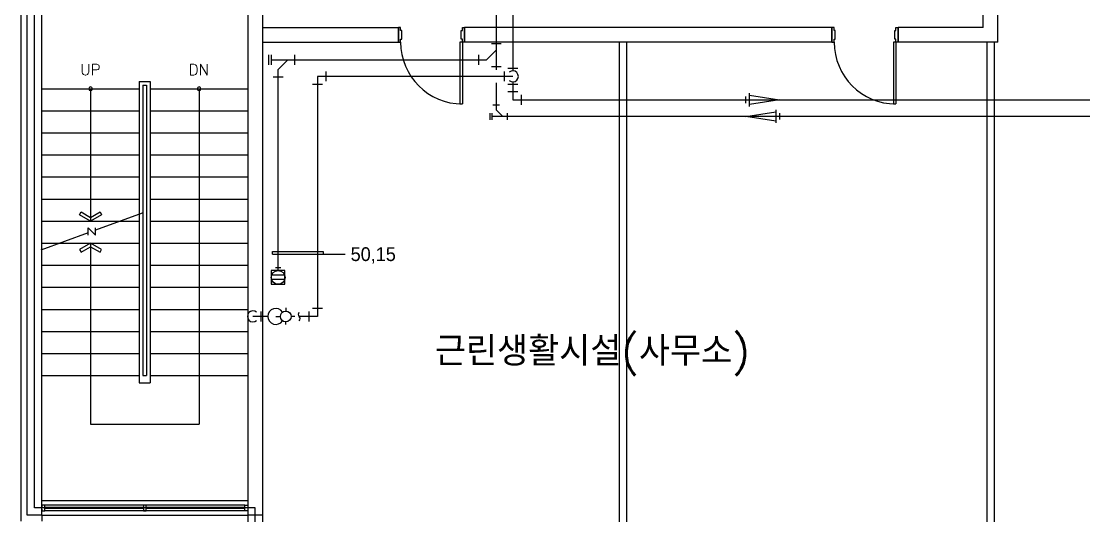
# Model space of a CAD drawing. Header units: millimetres. Extents: x 83956 to 461956, y 36707 to 125807.
# Drawn here: x 222115 to 236562, y 45695 to 52418 of the extents above; entities that cross this region are included whole.
import ezdxf
from ezdxf.enums import TextEntityAlignment as Align

# ---------------------------------------------------------------- set-up
doc = ezdxf.new("R2010")
doc.units = ezdxf.units.MM
doc.header["$LTSCALE"] = 100
doc.header["$MEASUREMENT"] = 0
doc.layers.get('0').update_dxf_attribs({"linetype": 'CONTINUOUS'})
for name, color, linetype in [('ARCH', 9, 'CONTINUOUS'), ('COLD WATER SUPPLY', 3, 'CONTINUOUS'), ('PIPE', 3, 'CONTINUOUS'), ('Q', 7, 'CONTINUOUS')]:
    doc.layers.add(name, color=color, linetype=linetype)
doc.styles.add('GHS', font='romans.shx', dxfattribs={"bigfont": 'ghs.shx'})
doc.styles.add('gr', font='Gulim.ttf')

# ---------------------------------------------------------------- blocks, each defined once
blk = doc.blocks.new('jy_ex_60')
at = {"color": 2}
for p, q in [((-2.36, 0.84), (3.05, 0)), ((3.05, 0), (-2.36, -0.84))]:
    blk.add_line(p, q, dxfattribs=at)
for points in [[(-3.05, -0.58), (-3.05, 0.58)], [(-2.36, -1.2), (-2.36, 1.2)]]:
    blk.add_lwpolyline(points, dxfattribs=at)

msp = doc.modelspace()

# ---------------------------------------------------------------- linework, layer by layer
at = {"color": 1, "linetype": 'Continuous'}
msp.add_lwpolyline([(225896, 48345, 0.36205), (225896, 48405, -0.36205), (225896, 48465)], format="xyb", dxfattribs=at)
at = {"layer": 'ARCH', "linetype": 'ByBlock', "ltscale": 2}
for p, q in [((222115, 45621), (222115, 57581)), ((222295, 45801), (222295, 57401)), ((225295, 45801), (222295, 45801)), ((222395, 45901), (225195, 45901)), ((222435, 45841), (222395, 45841)), ((222395, 45841), (222395, 45816)), ((225155, 45841), (222435, 45841)), ((225155, 45841), (222435, 45841)), ((222435, 45761), (222435, 45841)), ((223775, 45807), (222435, 45807)), ((223815, 45841), (223775, 45841)), ((223775, 45841), (223775, 45761)), ((223815, 45761), (223815, 45841)), ((225155, 45807), (223815, 45807)), ((225155, 45761), (225155, 45841)), ((225155, 45841), (225195, 45841)), ((225195, 45841), (225195, 45816)), ((225295, 44001), (225295, 45801)), ((222395, 45786), (222395, 45761)), ((222395, 45761), (222435, 45761)), ((222395, 45701), (225195, 45701)), ((222395, 45701), (222395, 45621)), ((223775, 45795), (222435, 45795)), ((225155, 45761), (222435, 45761)), ((225155, 45761), (222435, 45761)), ((223775, 45761), (223815, 45761)), ((225155, 45795), (223815, 45795)), ((225195, 45761), (225155, 45761)), ((225195, 45786), (225195, 45761))]:
    msp.add_line(p, q, dxfattribs=at)
at = {"layer": 'ARCH', "ltscale": 2}
for p, q in [((225195, 52915), (225195, 45701)), ((225395, 52915), (225395, 45701))]:
    msp.add_line(p, q, dxfattribs=at)
at = {"layer": 'ARCH'}
for p, q in [((235195, 52334), (235195, 52800)), ((235395, 52134), (235395, 52800)), ((222195, 45701), (222195, 52502)), ((222395, 45701), (222395, 52502)), ((225395, 52334), (227243, 52334)), ((227243, 52134), (227243, 52334)), ((227273, 52334), (227243, 52334)), ((227243, 52334), (227243, 52134)), ((227273, 52294), (227273, 52334)), ((228113, 52294), (228113, 52334)), ((228113, 52334), (228143, 52334)), ((228143, 52134), (228143, 52334)), ((233138, 52334), (228143, 52334)), ((228143, 52334), (228143, 52134)), ((233138, 52134), (233138, 52334)), ((233168, 52334), (233138, 52334)), ((233138, 52334), (233138, 52134)), ((233168, 52294), (233168, 52334)), ((234008, 52294), (234008, 52334)), ((234008, 52334), (234038, 52334)), ((235195, 52334), (234038, 52334)), ((234038, 52134), (234038, 52334)), ((234038, 52334), (234038, 52134)), ((227288, 52294), (227273, 52294)), ((227273, 52134), (227273, 52174)), ((227273, 52174), (227288, 52174)), ((227288, 52174), (227288, 52294)), ((228098, 52174), (228098, 52294)), ((228098, 52294), (228113, 52294)), ((228113, 52174), (228098, 52174)), ((228113, 52134), (228113, 52174)), ((233183, 52294), (233168, 52294)), ((233168, 52134), (233168, 52174)), ((233168, 52174), (233183, 52174)), ((233183, 52174), (233183, 52294)), ((233993, 52174), (233993, 52294)), ((233993, 52294), (234008, 52294)), ((234008, 52174), (233993, 52174)), ((234008, 52134), (234008, 52174)), ((225395, 52134), (227243, 52134)), ((227243, 52134), (227273, 52134)), ((228113, 52134), (228078, 52134)), ((228078, 52134), (228078, 51294)), ((228113, 52134), (228113, 51294)), ((228143, 52134), (228113, 52134)), ((233138, 52134), (228143, 52134)), ((230245, 52134), (230245, 44601)), ((230345, 52134), (230345, 44601)), ((233138, 52134), (233168, 52134)), ((234008, 52134), (233973, 52134)), ((233973, 52134), (233973, 51294)), ((234008, 52134), (234008, 51294)), ((234038, 52134), (234008, 52134)), ((235395, 52134), (234038, 52134)), ((235245, 52134), (235245, 44601)), ((235345, 52134), (235345, 44601)), ((223720, 51601), (223720, 47501)), ((223720, 51601), (223870, 51601)), ((223870, 51601), (223870, 47501)), ((222395, 51501), (223720, 51501)), ((223058, 51501), (223058, 49701)), ((223770, 51551), (223820, 51551)), ((223770, 51551), (223770, 47601)), ((223820, 51551), (223820, 47601)), ((223870, 51501), (225195, 51501)), ((224533, 51501), (224533, 46940)), ((228078, 51294), (228113, 51294)), ((233973, 51294), (234008, 51294)), ((222395, 51201), (223720, 51201)), ((223870, 51201), (225195, 51201)), ((222395, 50901), (223720, 50901)), ((223870, 50901), (225195, 50901)), ((222395, 50601), (223720, 50601)), ((223870, 50601), (225195, 50601)), ((222395, 50301), (223720, 50301)), ((223870, 50301), (225195, 50301)), ((222395, 50001), (223720, 50001)), ((223870, 50001), (225195, 50001)), ((222395, 49701), (223720, 49701)), ((222908, 49788), (222929, 49825)), ((223058, 49701), (222908, 49788)), ((222929, 49825), (223058, 49751)), ((223058, 49751), (223186, 49825)), ((223208, 49788), (223058, 49701)), ((223760, 49810), (223124, 49578)), ((223186, 49825), (223208, 49788)), ((223870, 49701), (225195, 49701)), ((223024, 49509), (223024, 49609)), ((223024, 49609), (223124, 49509)), ((223124, 49509), (223124, 49609)), ((223024, 49542), (222382, 49308)), ((222395, 49401), (223720, 49401)), ((223058, 49401), (222908, 49315)), ((222908, 49315), (222929, 49278)), ((222929, 49278), (223058, 49352)), ((223058, 49401), (223058, 46940)), ((223208, 49315), (223058, 49401)), ((223058, 49352), (223186, 49278)), ((223186, 49278), (223208, 49315)), ((223870, 49401), (225195, 49401)), ((222395, 49101), (223720, 49101)), ((223870, 49101), (225195, 49101)), ((222395, 48801), (223720, 48801)), ((223870, 48801), (225195, 48801)), ((222395, 48501), (223720, 48501)), ((223870, 48501), (225195, 48501)), ((222395, 48201), (223720, 48201)), ((223870, 48201), (225195, 48201)), ((222395, 47901), (223720, 47901)), ((223870, 47901), (225195, 47901)), ((222395, 47601), (223720, 47601)), ((223770, 47601), (223820, 47601)), ((223870, 47601), (225195, 47601)), ((223720, 47501), (223870, 47501)), ((223058, 46940), (224533, 46940)), ((222395, 45701), (222195, 45701)), ((225195, 45701), (225195, 43901)), ((225395, 45701), (225195, 45701)), ((225395, 45701), (225395, 44101))]:
    msp.add_line(p, q, dxfattribs=at)
for centre in [(228113, 52134), (234008, 52134)]:
    msp.add_arc(centre, 840, 180, 270, dxfattribs=at)
at = {"layer": 'ARCH', "ltscale": 2}
for centre, start, end in [((223058, 51501), 90, 270), ((223058, 51501), 270, 90), ((224533, 51501), 90, 270), ((224533, 51501), 270, 90)]:
    msp.add_arc(centre, 25, start, end, dxfattribs=at)
at = {"layer": 'COLD WATER SUPPLY', "color": 3}
msp.add_line((226144, 48405), (225896, 48405), dxfattribs=at)
at = {"layer": 'PIPE', "color": 4, "ltscale": 2}
for p, q in [((228574, 53615), (228574, 51759)), ((228442, 51894), (228574, 52027)), ((225515, 51894), (228442, 51894)), ((225608, 51761), (225740, 51894)), ((225608, 49030), (225608, 51761)), ((228574, 51579), (228574, 51213)), ((228574, 51213), (228663, 51125)), ((243093, 51125), (228513, 51125))]:
    msp.add_line(p, q, dxfattribs=at)
at = {"layer": 'PIPE', "ltscale": 2}
for p, q in [((228799, 53615), (228799, 51744)), ((226144, 51669), (226144, 48405)), ((228799, 51669), (226144, 51669)), ((228799, 51594), (228799, 51350)), ((228799, 51350), (237208, 51350))]:
    msp.add_line(p, q, dxfattribs=at)
at = {"layer": 'PIPE', "color": 2, "ltscale": 2}
for p, q in [((228507, 52117), (228642, 52117)), ((225475, 51962), (225475, 51827)), ((225515, 51962), (225515, 51827)), ((225830, 51962), (225830, 51827)), ((228337, 51827), (228337, 51962)), ((226257, 51737), (226257, 51602)), ((228507, 51802), (228642, 51802)), ((228687, 51602), (228687, 51737)), ((228732, 51782), (228867, 51782)), ((225675, 51656), (225540, 51656)), ((226212, 51557), (226077, 51557)), ((228867, 51557), (228732, 51557)), ((228732, 51463), (228867, 51463)), ((228912, 51418), (228912, 51283)), ((228486, 51170), (228486, 51080)), ((228513, 51170), (228513, 51080)), ((228529, 51283), (228619, 51283)), ((228723, 51170), (228723, 51080)), ((225645, 49068), (225570, 49068)), ((225696, 48968), (225519, 48968)), ((225696, 48905), (225519, 48905)), ((226032, 48337), (226032, 48472)), ((226077, 48517), (226212, 48517))]:
    msp.add_line(p, q, dxfattribs=at)
at = {"layer": 'PIPE', "color": 1, "ltscale": 2}
msp.add_line((225533, 49252), (226519, 49252), dxfattribs=at)
at = {"layer": 'PIPE'}
msp.add_line((225469, 48405), (225265, 48405), dxfattribs=at)
at = {"layer": 'PIPE', "color": 2}
msp.add_line((225377, 48337), (225377, 48472), dxfattribs=at)
at = {"layer": 'PIPE', "color": 1, "ltscale": 2}
msp.add_lwpolyline([(225533, 49252), (225533, 49289), (226219, 49289), (226219, 49252)], dxfattribs=at)
at = {"layer": 'PIPE', "color": 2, "ltscale": 2}
msp.add_lwpolyline([(225701, 49030), (225514, 49030), (225514, 48843), (225701, 48843), (225701, 49030)], dxfattribs=at)
msp.add_circle((225608, 48936), 93.8, dxfattribs=at)
msp.add_arc((228799, 51669), 75, 229, 131, dxfattribs=at)
at = {"layer": 'PIPE', "color": 2}
msp.add_arc((225265, 48405), 75, 49, 311, dxfattribs=at)
at = {"layer": 'Q', "color": 1}
for p, q in [((225577, 48405), (225638, 48405)), ((225711, 48522), (225711, 48478)), ((225834, 48405), (225784, 48405)), ((225711, 48296), (225711, 48332))]:
    msp.add_line(p, q, dxfattribs=at)
at = {"layer": 'Q', "color": 2}
msp.add_circle((225711, 48405), 73.2, dxfattribs=at)
msp.add_arc((225577, 48405), 109, 33.1985, 326.8015, dxfattribs=at)

# ---------------------------------------------------------------- block references
at = {"layer": 'PIPE', "ltscale": 2, "xscale": 75, "yscale": 75, "zscale": 75}
msp.add_blockref('jy_ex_60', (232196, 51350), dxfattribs=at)
at = {"layer": 'PIPE', "ltscale": 2, "xscale": 75, "yscale": 75, "zscale": 75, "rotation": 180}
msp.add_blockref('jy_ex_60', (232196, 51125), dxfattribs=at)

# ---------------------------------------------------------------- texts
at = {"layer": 'ARCH', "style": 'GHS'}
for s, p in [('UP', (223056, 51760)), ('DN', (224531, 51760))]:
    msp.add_text(s, height=150, dxfattribs=at).set_placement(p, align=Align.MIDDLE)
msp.add_text('근린생활시설(사무소)', height=399.41, dxfattribs=at).set_placement((227739, 47733))
at = {"layer": 'PIPE', "color": 2, "ltscale": 2, "style": 'gr'}
msp.add_text('50,15', height=187.5, dxfattribs=at).set_placement((226594, 49158))

doc.saveas('drawing.dxf')
